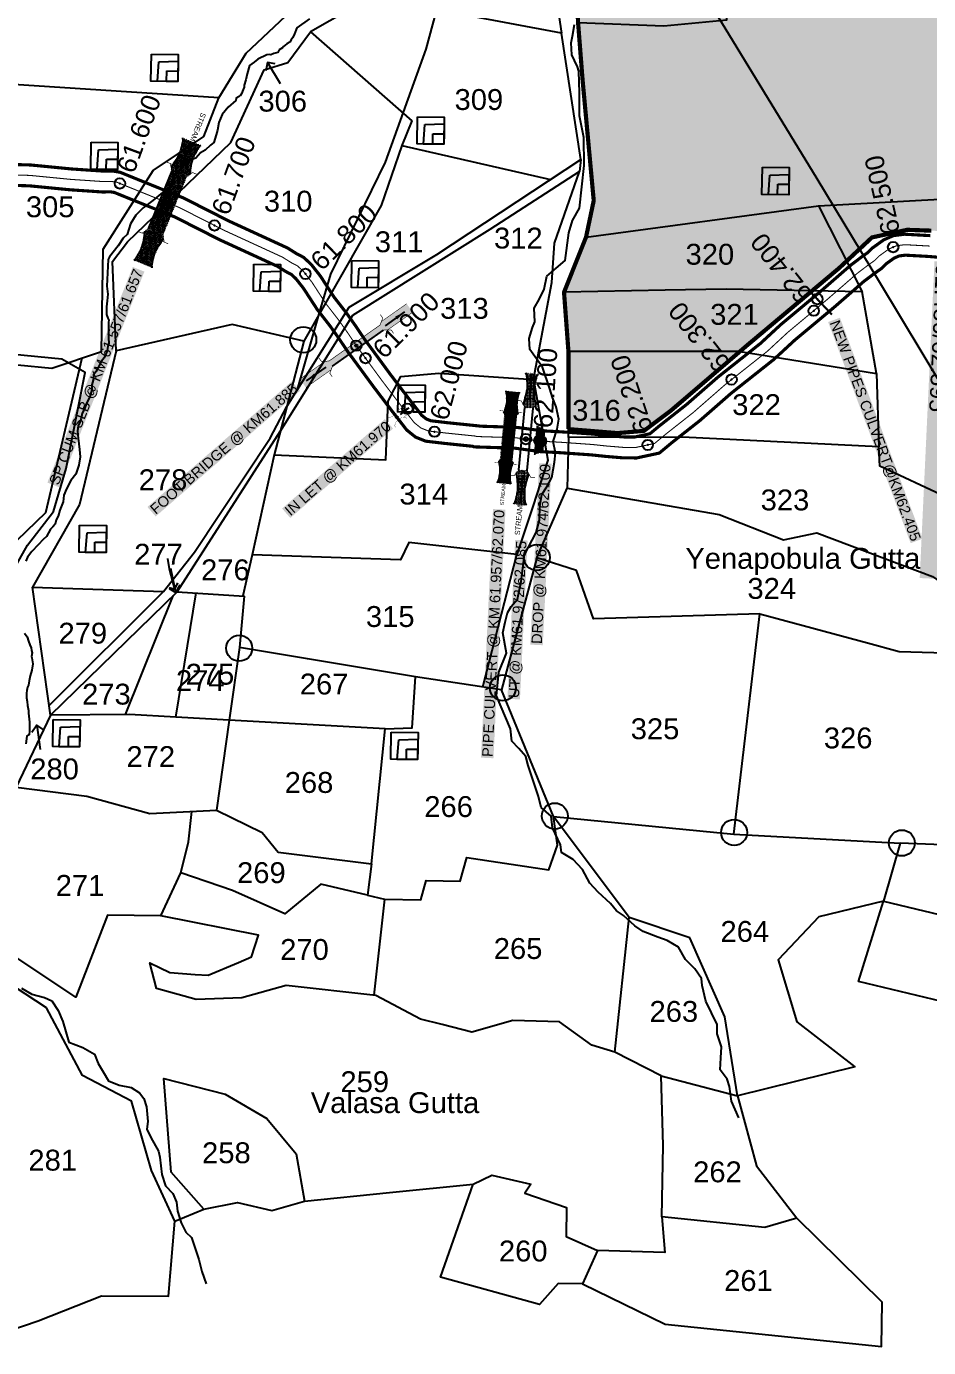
# Model space of a CAD drawing. Header units: inches. Extents: x 215816 to 245985, y 1583903 to 1595496.
# Drawn here: x 218293 to 219158, y 1588146 to 1589412 of the extents above; entities that cross this region are included whole.
import ezdxf
from ezdxf.enums import TextEntityAlignment as Align

# ---------------------------------------------------------------- set-up
doc = ezdxf.new("R2010")
doc.units = ezdxf.units.IN
doc.header["$MEASUREMENT"] = 0
doc.header["$PDMODE"] = 32
doc.header["$PDSIZE"] = 10
doc.linetypes.add('ACAD_ISO02W100', pattern=[15, 12, -3])
doc.linetypes.add('HIDDEN2', pattern=[0.1875, 0.125, -0.0625])
for name, color, linetype in [('BOUNDRY STONES', 240, 'Continuous'), ('CANAL1', 7, 'Continuous'), ('CSMark', 72, 'Continuous'), ('PLOTS', 7, 'Continuous'), ('PLOTS NO', 7, 'Continuous'), ('ROADS', 1, 'Continuous'), ('STREAMS', 4, 'Continuous'), ('STRUCTURE', 5, 'Continuous'), ('text2', 7, 'Continuous'), ('wells', 7, 'Continuous'), ('WUA -18', 3, 'Continuous')]:
    doc.layers.add(name, color=color, linetype=linetype)
doc.styles.get("Standard").update_dxf_attribs({"font": 'arial.ttf'})
doc.dimstyles.get("Standard").update_dxf_attribs({"dimtxt": 0.18, "dimasz": 0.18, "dimexe": 0.18, "dimexo": 0.0625, "dimgap": 0.09, "dimtad": 0, "dimtih": 1, "dimtoh": 1, "dimdec": 4, "dimzin": 0, "dimdsep": 46, "dimtxsty": 'Standard', "dimcen": 0.09, "dimadec": 0, "dimazin": 0, "dimtfac": 1, "dimtdec": 4, "dimtofl": 0, "dimtmove": 0, "dimatfit": 3, "dimfxl": 1, "dimtolj": 1, "dimtzin": 0, "dimarcsym": 0})

# ---------------------------------------------------------------- blocks, each defined once
blk = doc.blocks.new('DROP')
h = blk.add_hatch()
h.set_pattern_fill('ANSI31', color=1, scale=10, angle=45)
h.set_pattern_definition([(90, (-324.4107, -25.7687), (-1.25, 0), [])])
h.paths.add_polyline_path([(-9.9, -4.3), (-13.8, 4.1), (13.8, 4.1), (10.2, -4.3)])
at = {"layer": 'STRUCTURE', "color": 5, "const_width": 0.49}
blk.add_lwpolyline([(-9.9, -4.3), (-13.8, 4.1), (13.8, 4.1), (10.2, -4.3), (-9.9, -4.3)], dxfattribs=at)
at = {"layer": 'STRUCTURE', "color": 5}
blk.add_circle((0, 0), 1.33, dxfattribs=at)
blk = doc.blocks.new('VBV BVB')
at = {"layer": 'wells'}
for points in [[(18263.9, 9973.8), (18300.3, 9973.8), (18300.3, 9936.9), (18263.9, 9936.9)], [(18274.1, 9963.3), (18300.3, 9964.6), (18300.3, 9936.9), (18272.6, 9936.9)], [(18285.1, 9951.1), (18300.3, 9951.1), (18300.3, 9936.9), (18285.1, 9936.9)]]:
    blk.add_lwpolyline(points, close=True, dxfattribs=at)
blk = doc.blocks.new('gdggfg')
at = {"layer": 'PLOTS NO'}
for points in [[(18501.3, 7805), (18515.5, 7835.3)], [(18497.2, 7814.7), (18501.3, 7805), (18512.2, 7809.6)]]:
    blk.add_lwpolyline(points, dxfattribs=at)
blk = doc.blocks.new('UT')
at = {"layer": 'STRUCTURE'}
h = blk.add_hatch(dxfattribs=at)
h.set_pattern_fill('DASH', color=150, scale=8, angle=-39.6278, style=0)
h.set_pattern_definition([(320.372247933, (-4370.464, -6260.8811), (1.40800153113, 0.132407282), [1, -1])])
h.paths.add_polyline_path([(765163, 1700681.9), (765165.6, 1700680.6), (765167.2, 1700680.3), (765169.1, 1700680), (765172.4, 1700679.6), (765176.4, 1700679.3), (765179.5, 1700679.5), (765183.1, 1700679.9), (765187.7, 1700680.9), (765188.9, 1700681.2), (765193.1, 1700682.2), (765196.1, 1700680.2), (765196.1, 1700672.2), (765193.1, 1700670.2), (765190.5, 1700670.8), (765188.1, 1700671.3), (765185.5, 1700671.8), (765183.6, 1700672.1), (765181, 1700672.5), (765180.3, 1700672.5), (765178.5, 1700672.6), (765176.7, 1700672.6), (765174.6, 1700672.5), (765172.5, 1700672.3), (765170.4, 1700672), (765168.5, 1700671.7), (765166.1, 1700671.2), (765165, 1700670.8), (765163, 1700669.7)])
h.paths.add_polyline_path([(765259.1, 1700682.2), (765256.1, 1700680.2), (765256.1, 1700672.2), (765259.1, 1700670.2), (765261.9, 1700671), (765264.4, 1700671.6), (765266.4, 1700672), (765269.1, 1700672.5), (765272.7, 1700673), (765276.1, 1700673.1), (765278.6, 1700672.9), (765281.2, 1700672.7), (765283.9, 1700672.3), (765286.4, 1700671.9), (765288, 1700671.3), (765289.2, 1700670.6), (765289.1, 1700682.7), (765287.6, 1700681.8), (765285.7, 1700681.2), (765283, 1700680.7), (765281.2, 1700680.4), (765276.7, 1700679.9), (765272.7, 1700679.9), (765268.7, 1700680.3), (765264.8, 1700681), (765261.2, 1700681.7)])
at = {"layer": 'STRUCTURE', "color": 150, "const_width": 0.628}
for points in [[(765190.1, 1700688.2), (765190.1, 1700684.2), (765196.1, 1700680.2), (765256.1, 1700680.2), (765262.1, 1700684.2), (765262.1, 1700688.2)], [(765190.1, 1700664.2), (765190.1, 1700668.2), (765196.1, 1700672.2), (765256.1, 1700672.2), (765262.1, 1700668.2), (765262.1, 1700664.2)]]:
    blk.add_lwpolyline(points, dxfattribs=at)
at = {"layer": 'STRUCTURE', "color": 150}
for points in [[(765196.1, 1700680.2), (765256.1, 1700680.2)], [(765196.1, 1700672.2), (765256.1, 1700672.2)], [(765196.1, 1700672.2), (765256.1, 1700672.2)]]:
    blk.add_lwpolyline(points, dxfattribs=at)
at = {"layer": 'STRUCTURE', "color": 0}
blk.add_circle((765226.1, 1700676.2), 1.89, dxfattribs=at)
at = {"layer": 'STRUCTURE', "color": 150}
for points in [[(765163, 1700681.9), (765164.4, 1700681.1), (765167.9, 1700680.2), (765171.2, 1700679.8), (765176.1, 1700679.4), (765184.7, 1700680.3), (765193.1, 1700682.2)], [(765289.1, 1700682.7), (765287.8, 1700681.9), (765284.3, 1700680.9), (765280.9, 1700680.4), (765276.1, 1700679.8), (765267.4, 1700680.5), (765259.1, 1700682.2)], [(765163, 1700669.7), (765164.3, 1700670.6), (765167.8, 1700671.6), (765171.2, 1700672.1), (765176, 1700672.6), (765184.7, 1700672), (765193.1, 1700670.2)], [(765289.2, 1700670.6), (765287.8, 1700671.4), (765284.2, 1700672.3), (765280.9, 1700672.7), (765276.1, 1700673.1), (765267.4, 1700672.2), (765259.1, 1700670.2)]]:
    blk.add_spline(points, degree=3, dxfattribs=at)
at = {"layer": 'STRUCTURE', "color": 0}
blk.add_text('STREAM', height=5, dxfattribs=at).set_placement((765148.2, 1700675.8), align=Align.MIDDLE_CENTER)
for points in [[(765190.9, 1700676), (765164.2, 1700675.8)], [(765289.3, 1700676.7), (765265.4, 1700676.4)]]:
    blk.add_leader(points, dimstyle='Standard', override={"dimasz": 10, "dimgap": 0.09, "dimtad": 0}, dxfattribs=at)
blk = doc.blocks.new('SLB')
at = {"layer": 'STRUCTURE'}
h = blk.add_hatch(dxfattribs=at)
h.set_pattern_fill('DOTS', color=6, scale=20, angle=320.3722, style=0)
h.set_pattern_definition([(320.372247934, (-159.4327, -72.9564), (1.2786241598, 0.5641323054), [0, -1.25])])
h.paths.add_polyline_path([(769699.5, 1706871.1), (769699.5, 1706861.1), (769729.1, 1706861.1), (769732.1, 1706863.1), (769792.1, 1706863.1), (769795.1, 1706861.1), (769824.7, 1706861.1), (769824.7, 1706871.1), (769795.1, 1706871.1), (769792.1, 1706869.1), (769732.1, 1706869.1), (769729.1, 1706871.1)])
at = {"layer": 'STRUCTURE', "color": 6, "linetype": 'ACAD_ISO02W100', "ltscale": 0.5, "const_width": 0.5}
for points in [[(769699.5, 1706871.1), (769729.1, 1706871.1)], [(769795.1, 1706871.1), (769824.7, 1706871.1)], [(769699.5, 1706861.1), (769729.1, 1706861.1)], [(769795.1, 1706861.1), (769824.7, 1706861.1)]]:
    blk.add_lwpolyline(points, dxfattribs=at)
at = {"layer": 'STRUCTURE', "color": 6, "const_width": 0.628}
for points in [[(769726.1, 1706877.1), (769726.1, 1706873.1), (769732.1, 1706869.1), (769792.1, 1706869.1), (769798.1, 1706873.1), (769798.1, 1706877.1)], [(769726.1, 1706855.1), (769726.1, 1706859.1), (769732.1, 1706863.1), (769792.1, 1706863.1), (769798.1, 1706859.1), (769798.1, 1706855.1)]]:
    blk.add_lwpolyline(points, dxfattribs=at)
at = {"layer": 'STRUCTURE', "color": 6}
blk.add_lwpolyline([(769732.1, 1706863.1), (769792.1, 1706863.1)], dxfattribs=at)
blk.add_lwpolyline([(769732.1, 1706863.1), (769792.1, 1706863.1)], dxfattribs=at)
at = {"layer": 'STRUCTURE', "color": 0}
blk.add_circle((769762.1, 1706866.1), 1.24, dxfattribs=at)
for points in [[(769703.8, 1706866), (769726.7, 1706866)], [(769818.6, 1706865.8), (769795.7, 1706865.8)]]:
    blk.add_leader(points, dimstyle='Standard', override={"dimasz": 10, "dimgap": 0.09, "dimtad": 0}, dxfattribs=at)
blk = doc.blocks.new('SP')
at = {"layer": 'STRUCTURE'}
h = blk.add_hatch(dxfattribs=at)
h.set_pattern_fill('DASH', color=256, scale=8, style=0)
edge = h.paths.add_edge_path()
edge.add_spline(control_points=[(769825.7, 1706742.1), (769825.3, 1706741.8), (769823.8, 1706740.8), (769820.9, 1706740.3), (769817, 1706739.7), (769811.4, 1706738.9), (769804, 1706739.7), (769798.4, 1706741), (769795.6, 1706741.6)], knot_values=[0, 0, 0, 0, 1.613557, 5.24513, 8.624976, 13.470124, 22.190216, 30.746377, 30.746377, 30.746377, 30.746377], degree=3, periodic=0)
edge.add_line((769795.6, 1706741.6), (769792.6, 1706739.6))
edge.add_line((769792.6, 1706739.6), (769732.6, 1706739.6))
edge.add_line((769732.6, 1706739.6), (769729.6, 1706741.6))
edge.add_spline(control_points=[(769729.6, 1706741.6), (769726.9, 1706740.9), (769721.3, 1706739.5), (769713.9, 1706738.5), (769708.3, 1706739.1), (769704.4, 1706739.6), (769701.5, 1706740), (769700, 1706741), (769699.5, 1706741.3)], knot_values=[0, 0, 0, 0, 8.556161, 17.276253, 22.121402, 25.501247, 29.13282, 30.746377, 30.746377, 30.746377, 30.746377], degree=3, periodic=0)
edge.add_line((769699.5, 1706741.3), (769699.5, 1706722.1))
edge.add_spline(control_points=[(769699.5, 1706722.1), (769700, 1706722.4), (769701.4, 1706723.4), (769704.3, 1706724), (769708.2, 1706724.5), (769713.8, 1706725.3), (769721.2, 1706724.5), (769726.8, 1706723.3), (769729.6, 1706722.6)], knot_values=[0, 0, 0, 0, 1.613557, 5.24513, 8.624976, 13.470124, 22.190216, 30.746377, 30.746377, 30.746377, 30.746377], degree=3, periodic=0)
edge.add_line((769729.6, 1706722.6), (769732.6, 1706724.6))
edge.add_line((769732.6, 1706724.6), (769792.6, 1706724.6))
edge.add_line((769792.6, 1706724.6), (769795.6, 1706722.6))
edge.add_spline(control_points=[(769795.6, 1706722.6), (769798.4, 1706723.3), (769803.9, 1706724.8), (769811.3, 1706725.8), (769817, 1706725.1), (769820.9, 1706724.7), (769823.8, 1706724.2), (769825.2, 1706723.3), (769825.7, 1706723)], knot_values=[0, 0, 0, 0, 8.556161, 17.276253, 22.121402, 25.501247, 29.13282, 30.746377, 30.746377, 30.746377, 30.746377], degree=3, periodic=0)
edge.add_line((769825.7, 1706723), (769825.7, 1706742.1))
h.paths.add_polyline_path([(769764.2, 1706732.1, -1), (769761.1, 1706732.1, -1)], flags=0)
h.paths.add_polyline_path([(769761.1, 1706732.1, 1), (769764.2, 1706732.1, 1)], flags=16)
at = {"layer": 'STRUCTURE', "const_width": 0.628}
for points in [[(769726.6, 1706747.6), (769726.6, 1706743.6), (769732.6, 1706739.6), (769792.6, 1706739.6), (769798.6, 1706743.6), (769798.6, 1706747.6)], [(769726.6, 1706716.6), (769726.6, 1706720.6), (769732.6, 1706724.6), (769792.6, 1706724.6), (769798.6, 1706720.6), (769798.6, 1706716.6)]]:
    blk.add_lwpolyline(points, dxfattribs=at)
at = {"layer": 'STRUCTURE', "color": 3}
blk.add_lwpolyline([(769732.6, 1706724.6), (769792.6, 1706724.6)], dxfattribs=at)
blk.add_lwpolyline([(769732.6, 1706724.6), (769792.6, 1706724.6)], dxfattribs=at)
at = {"layer": 'STRUCTURE', "color": 0}
blk.add_circle((769762.6, 1706732.1), 1.55, dxfattribs=at)
at = {"layer": 'STRUCTURE'}
for points in [[(769699.5, 1706741.3), (769700.9, 1706740.5), (769704.4, 1706739.6), (769707.8, 1706739.2), (769712.6, 1706738.8), (769721.3, 1706739.7), (769729.6, 1706741.6)], [(769825.7, 1706742.1), (769824.3, 1706741.3), (769820.8, 1706740.3), (769817.5, 1706739.8), (769812.7, 1706739.2), (769804, 1706739.9), (769795.6, 1706741.6)], [(769699.5, 1706722.1), (769700.9, 1706723), (769704.4, 1706724), (769707.7, 1706724.5), (769712.5, 1706725), (769721.2, 1706724.4), (769729.6, 1706722.6)], [(769825.7, 1706723), (769824.3, 1706723.8), (769820.8, 1706724.7), (769817.4, 1706725.1), (769812.6, 1706725.5), (769803.9, 1706724.6), (769795.6, 1706722.6)]]:
    blk.add_spline(points, degree=3, dxfattribs=at)
at = {"layer": 'STRUCTURE', "color": 0}
blk.add_text('STREAM', height=5, dxfattribs=at).set_placement((769684.3, 1706732.1), align=Align.MIDDLE_CENTER)
for points in [[(769727.4, 1706732.1), (769700.8, 1706732.1)], [(769824.4, 1706732.1), (769800.5, 1706732.1)]]:
    blk.add_leader(points, dimstyle='Standard', override={"dimasz": 10, "dimgap": 0.09, "dimtad": 0}, dxfattribs=at)
blk = doc.blocks.new('OT')
at = {"layer": 'STRUCTURE', "color": 190}
for points, const_width in [([(769751.4, 1706595.8), (769729.4, 1706595.8)], 0.5), ([(769775.2, 1706601.8), (769775.2, 1706597.8), (769769.2, 1706593.8), (769761.8, 1706593.8), (769754.4, 1706593.8), (769748.4, 1706597.8), (769748.4, 1706601.8)], 0.5), ([(769761.8, 1706593.8), (769761.8, 1706581)], 2.5), ([(769751.4, 1706579), (769729.4, 1706579)], 0.5), ([(769748.4, 1706573), (769748.4, 1706577), (769754.4, 1706581), (769761.8, 1706581), (769761.8, 1706581), (769761.8, 1706581), (769769.2, 1706581), (769775.2, 1706577), (769775.2, 1706573)], 0.5)]:
    blk.add_lwpolyline(points, dxfattribs=dict(at, const_width=const_width))
at = {"layer": 'STRUCTURE', "color": 0}
blk.add_circle((769761.8, 1706587.4), 1.87, dxfattribs=at)
blk.add_leader([(769732.6, 1706587.4), (769753.8, 1706587.4)], dimstyle='Standard', override={"dimasz": 10, "dimgap": 0.09, "dimtad": 0}, dxfattribs=at)

msp = doc.modelspace()

# ---------------------------------------------------------------- hatches: boundary and pattern name
at = {"layer": 'PLOTS NO', "true_color": 0xcd6928}
h = msp.add_hatch(color=32, dxfattribs=at)
h.dxf.hatch_style = 1
h.paths.add_polyline_path([(218812.48755, 1589026.46475), (218812.41844, 1589101.10567), (218808.22144, 1589157.61844), (218829.31714, 1589210.41954), (218836.67562, 1589245.47282), (218825.98694, 1589361.08098), (218821.66358, 1589416.15869), (218817.11957, 1589525.46599), (218855.9052, 1589611.0701), (218801.70015, 1589690.39077), (218788.09037, 1589729.83369), (218782.19081, 1589814.39044), (218797.99317, 1589862.10614), (218799.70896, 1589867.28702), (218826.4672, 1589894.33006), (218833.34369, 1589925.44134), (218898.79021, 1590000.7706), (218945.95134, 1590055.05328), (219027.80946, 1590254.10125), (219079.51753, 1590230.05373), (219143.23541, 1590204.15817), (219212.39786, 1590128.75804), (219272.56096, 1590057.45172), (219292.28113, 1590040.44405), (219329.01339, 1590031.19128), (219347.43845, 1590005.42211), (219417.60893, 1589957.84044), (219451.8335, 1589934.63321), (219474.784, 1589898.07221), (219519.08108, 1589872.38937), (219548.17213, 1589855.52278), (219602.81821, 1589793.11589), (219654.145, 1589734.4997), (219654.71317, 1589705.01005), (219661.1916, 1589573.56321), (219677.22073, 1589572.29472), (219688.48815, 1589569.95999), (219701.20908, 1589538.8423), (219716.75938, 1589541.59092), (219717.14119, 1589537.44765), (219725.41208, 1589535.30043), (219749.11645, 1589450.50644), (219759.9689, 1589426.72264), (219823.29397, 1589416.47901), (219912.92521, 1589326.57729), (219937.0509, 1589314.79676), (219990.86273, 1589281.81272), (220011.83537, 1589272.03792), (220060.68653, 1589174.16889), (220067.67279, 1589132.69286), (220042.77037, 1589125.36836), (219996.56568, 1589138.03787), (220013.70875, 1589097.84027), (220030.94521, 1588996.79826), (219945.5082, 1589005.34253), (219822.22265, 1589008.34863), (219791.8634, 1589016.77801), (219689.23274, 1589035.87998), (219603.0829, 1589062.64752), (219494.84856, 1589080.17515), (219451.41677, 1589073.24354), (219405.28913, 1589082.21071), (219390.10087, 1589090.22613), (219362.901, 1589129.7376), (219334.15328, 1589176.7591), (219316.06673, 1589200.29785), (219298.77375, 1589209.46613), (219239.04621, 1589213.24912), (219160.31913, 1589216.60929), (219137.01499, 1589217.42422), (219103.36562, 1589210.13841), (219071.67918, 1589180.57488), (218983.53315, 1589106.62107), (218910.69296, 1589044.22846), (218884.78742, 1589024.76711), (218859.31121, 1589022.61567)])

# ---------------------------------------------------------------- linework, layer by layer
at = {"color": 3}
for p in [(218427.99708, 1589243.24615, 15), (219051, 1589151, 23), (219047.51537, 1589139.90354), (218609.12104, 1589106.42305), (218658, 1589046, 17), (218684.06391, 1589023.97998), (218754.94303, 1589018.37474), (218771.71007, 1589016.85745), (218784.68412, 1589015.51715, 21)]:
    msp.add_point(p, dxfattribs=at)
at = {"layer": 'BOUNDRY STONES'}
for centre in [(218558.33249, 1589111.97431), (218782.12096, 1588903.39953), (218496.93313, 1588816.50369), (218749.63405, 1588778.63117), (218799.36339, 1588655.71052), (218971.17406, 1588640.0075), (219131.98726, 1588629.87232)]:
    msp.add_circle(centre, 12.44164, dxfattribs=at)
at = {"layer": 'CANAL1', "color": 1, "ltscale": 4, "const_width": 3}
for points in [[(218276.55257, 1589280.11123), (218296.89676, 1589279.55575), (218336.35031, 1589275.71432), (218366.12017, 1589273.70574), (218375.47286, 1589273.75404), (218382.61856, 1589272.62881), (218397.81386, 1589266.43264), (218443.55452, 1589247.91895), (218487.06776, 1589225.80866), (218543.17815, 1589200.03493), (218551.43388, 1589194.83818), (218558.66985, 1589191.01649), (218565.9584, 1589184.21663), (218574.69138, 1589173.14413), (218587.9536, 1589152.73655), (218600.25315, 1589136.91407), (218608.87996, 1589124.73108), (218618.13525, 1589110.93616), (218620.91292, 1589107.30493), (218641.81045, 1589078.8333), (218659.11824, 1589056.0711), (218671.80058, 1589039.73018), (218676.1749, 1589036.22219), (218680.61146, 1589034.45084), (218696.40485, 1589032.60745), (218726.6299, 1589029.49517), (218727.03439, 1589029.28688), (218745.42369, 1589028.71455), (218763.28673, 1589028.08843), (218787.38797, 1589024.82708), (218804.81672, 1589023.89526), (218836.22053, 1589021.68692), (218849.94981, 1589020.23031), (218865.15049, 1589018.96989), (218875.74363, 1589018.83911), (218890.55512, 1589022.01924), (218899.29163, 1589029.29454), (218925.63511, 1589050.03072), (218955.66715, 1589076.26115), (218996.49447, 1589108.59092), (219016.04155, 1589126.67893), (219054.21927, 1589158.51426), (219082.65744, 1589183.26913), (219093.85565, 1589191.77196), (219099.43664, 1589195.67692), (219103.7056, 1589199.96074), (219114.79851, 1589207.91936), (219124.20385, 1589211.92047), (219134.63029, 1589213.20185), (219159.32874, 1589211.83726)], [(218275.63743, 1589260.12877), (218295.65324, 1589259.58225), (218334.70769, 1589255.77968), (218365.49783, 1589253.70226), (218373.95914, 1589253.74596), (218377.21544, 1589253.23319), (218390.28614, 1589247.90336), (218435.25748, 1589229.70105), (218478.36024, 1589207.79934), (218533.63585, 1589182.40907), (218541.42212, 1589177.50782), (218546.97415, 1589174.57551), (218551.1996, 1589170.63337), (218558.42062, 1589161.47787), (218571.6444, 1589141.12945), (218584.18885, 1589124.99193), (218592.41204, 1589113.37892), (218601.87275, 1589099.27784), (218604.90708, 1589095.31107), (218625.78755, 1589066.8627), (218643.25776, 1589043.8869), (218657.44742, 1589025.60382), (218665.9891, 1589018.75381), (218675.65854, 1589014.89316), (218694.22115, 1589012.72655), (218720.8281, 1589009.98683), (218721.89561, 1589009.43712), (218744.76231, 1589008.72545), (218761.59127, 1589008.13557), (218785.51003, 1589004.89892), (218803.58128, 1589003.93274), (218834.46347, 1589001.76108), (218848.06819, 1589000.31769), (218864.19951, 1588998.98011), (218877.74437, 1588998.81289), (218899.56888, 1589003.49876), (218911.87837, 1589013.74946), (218938.40689, 1589034.63128), (218968.46085, 1589060.88085), (219009.51353, 1589093.38908), (219029.24645, 1589111.64907), (219067.19073, 1589143.28974), (219095.28456, 1589167.74487), (219105.64035, 1589175.60804), (219112.35336, 1589180.30508), (219116.7064, 1589184.67326), (219124.66149, 1589190.38064), (219129.44015, 1589192.41353), (219135.30371, 1589193.13415), (219157.91726, 1589191.88474), (219177.41703, 1589190.20256)]]:
    msp.add_lwpolyline(points, dxfattribs=at)
at = {"layer": 'CANAL1', "color": 1, "linetype": 'HIDDEN2', "ltscale": 40, "const_width": 1}
msp.add_lwpolyline([(218276.095, 1589270.12), (218296.275, 1589269.569), (218335.529, 1589265.747), (218365.809, 1589263.704), (218374.716, 1589263.75), (218379.917, 1589262.931), (218394.05, 1589257.168), (218439.406, 1589238.81), (218482.714, 1589216.804), (218538.407, 1589191.222), (218546.428, 1589186.173), (218552.822, 1589182.796), (218558.579, 1589177.425), (218566.556, 1589167.311), (218579.799, 1589146.933), (218592.221, 1589130.953), (218600.646, 1589119.055), (218610.004, 1589105.107), (218612.91, 1589101.308), (218633.799, 1589072.848), (218651.188, 1589049.979), (218664.624, 1589032.667), (218671.082, 1589027.488), (218678.135, 1589024.672), (218684.06391, 1589023.97998), (218695.313, 1589022.667), (218723.729, 1589019.741), (218724.465, 1589019.362), (218745.093, 1589018.72), (218762.439, 1589018.112), (218786.449, 1589014.863), (218804.199, 1589013.914), (218835.342, 1589011.724), (218849.009, 1589010.274), (218864.675, 1589008.975), (218876.744, 1589008.826), (218895.062, 1589012.759), (218905.585, 1589021.522), (218932.021, 1589042.331), (218962.064, 1589068.571), (219003.004, 1589100.99), (219022.644, 1589119.164), (219047.51537, 1589139.90354), (219060.705, 1589150.902), (219088.971, 1589175.507), (219099.748, 1589183.69), (219105.895, 1589187.991), (219110.206, 1589192.317), (219119.73, 1589199.15), (219126.822, 1589202.167), (219134.967, 1589203.168), (219158.623, 1589201.861)], dxfattribs=at)
at = {"layer": 'PLOTS'}
for points in [[(218829.31714, 1589210.41954), (218836.67562, 1589245.47282), (218833.1273, 1589293.93153), (218825.98694, 1589361.08098), (218821.66358, 1589416.15869), (218904.01396, 1589413.02072), (218964.18348, 1589418.73574), (218959.88586, 1589463.98244), (219002.15579, 1589597.47822), (218947.5814, 1589607.59229), (218942.24133, 1589595.73664), (218855.9052, 1589611.0701), (218843.6657, 1589614.43621)], [(218727.99383, 1589568.11404), (218804.42385, 1589545.1679), (218790.01887, 1589509.87287), (218805.90444, 1589405.74857)], [(218477.51043, 1589343.79504), (218503.62804, 1589386.75832), (218546.62975, 1589427.35415), (218604.81885, 1589456.60889), (218607.97091, 1589488.14203), (218640.02216, 1589521.31482)], [(218824.33959, 1589284.91271), (218805.90444, 1589405.74857), (218622.94402, 1589440.276), (218565.07626, 1589407.12349), (218662.22316, 1589321.98454), (218652.71608, 1589298.1837), (218795.10843, 1589265.6438)], [(218378.84546, 1589101.57618), (218375.38239, 1589186.98768), (218389.92825, 1589205.9862), (218488.8483, 1589301.09633), (218520.95084, 1589370.8269), (218543.46748, 1589377.63945), (218565.07626, 1589407.12349)], [(219052.19553, 1589240.27433), (219197.4482, 1589248.49725), (219204.4186, 1589366.62619), (219396.53772, 1589367.6551), (219592.86373, 1589348.60092), (219554.02281, 1589253.68533), (219525.83363, 1589204.55424), (219498.71589, 1589187.57709)], [(218218.27515, 1589094.59468), (218317.17604, 1589084.98715), (218364.76294, 1589100.74793), (218366.53627, 1589198.91583), (218414.29163, 1589274.26782), (218462.8982, 1589306.83611), (218477.51043, 1589343.79504), (218265.54238, 1589357.73263), (218260.82378, 1589323.96104)], [(218652.71608, 1589298.1837), (218632.81313, 1589240.80279), (218558.8639, 1589110.86502), (218542.51533, 1589048.07457)], [(218542.51533, 1589048.07457), (218602.36736, 1589143.2494), (218686.1958, 1589193.8496), (218824.33959, 1589284.91271), (218823.17577, 1589273.44366)], [(218778.90689, 1589073.85064), (218796.45224, 1589166.87765), (218799.02412, 1589204.7805), (218823.17577, 1589273.44366), (218737.04196, 1589217.87498), (218605.36286, 1589135.3833), (218536.50856, 1589024.94351)], [(218808.22144, 1589157.61844), (218829.31714, 1589210.41954), (219052.19553, 1589240.27433), (219093.87382, 1589158.14915)], [(219107.69304, 1589079.66395), (219093.87382, 1589158.14915), (218963.49601, 1589160.65623), (218905.17798, 1589159.5153), (218808.22144, 1589157.61844), (218812.41844, 1589101.10567)], [(218558.8639, 1589110.86502), (218490.28418, 1589126.74303), (218378.84546, 1589101.57618), (218343.84842, 1588954.2976), (218298.63426, 1588874.90629)], [(218812.43986, 1589018.56352), (218812.41844, 1589101.10567), (218975.00585, 1589101.14786), (219107.69304, 1589079.66395), (219109.80073, 1589009.47247)], [(218274.67374, 1588911.02717), (218311.70682, 1588946.4815), (218346.30236, 1589094.63379)], [(218530.50178, 1589001.81245), (218637.28171, 1588997.04611), (218639.78929, 1589053.22324), (218651.78737, 1589076.83482), (218688.09287, 1589079.92352), (218778.90689, 1589073.85064), (218792.71817, 1588996.69145), (218778.20073, 1588952.41283), (218763.10375, 1588906.36659), (218659.53607, 1588917.68195), (218651.47564, 1588901.14078), (218509.20515, 1588905.96942)], [(218424.32179, 1588870.86591), (218453.91435, 1588908.4076), (218526.68637, 1589017.76385), (218542.51533, 1589048.07457), (218530.50178, 1589001.81245), (218509.20515, 1588905.96942), (218500.45299, 1588866.58133)], [(218437.44916, 1588870.68112), (218536.50856, 1589024.94351)], [(219265.52702, 1588933.48739), (219173.86618, 1588961.4256), (219110.98156, 1588990.80878), (219109.80073, 1589009.47247), (218921.87122, 1589018.59191), (218812.43986, 1589018.56352), (218811.27022, 1588969.98229)], [(218782.12834, 1588903.23437), (218811.27022, 1588969.98229), (218956.93955, 1588944.75754), (219018.64133, 1588920.40167), (219050.38555, 1588927.15761), (219161.50627, 1588885.09527), (219232.74298, 1588836.07597)], [(218730.28119, 1588779.48517), (218763.10375, 1588906.36659)], [(218995.78972, 1588849.45712), (218836.453, 1588844.53422), (218820.18739, 1588891.11157), (218782.12834, 1588903.23437), (218748.25128, 1588776.77405)], [(218316.0827, 1588752.47148), (218298.63426, 1588874.90629), (218424.32179, 1588870.86591), (218314.76521, 1588761.71626)], [(218316.0827, 1588752.47148), (218437.44916, 1588870.68112), (218501.77747, 1588866.49514), (218497.11512, 1588817.159)], [(218387.84549, 1588752.98908), (218433.4856, 1588866.82066)], [(218436.2657, 1588750.4859), (218455.64238, 1588869.49725)], [(218970.89067, 1588638.47431), (218995.78972, 1588849.45712), (219099.12029, 1588821.69672), (219129.57054, 1588813.51608), (219195.95972, 1588811.59266)], [(218636.03084, 1588576.20662), (218670.98901, 1588575.57683), (218676.03343, 1588593.8855), (218708.52617, 1588593.42811), (218715.14217, 1588615.9949), (218793.66017, 1588604.14993), (218801.80168, 1588627.70226), (218798.10649, 1588655.2193), (218748.25128, 1588776.77405), (218665.79858, 1588789.21357), (218562.41303, 1588806.34123), (218497.11512, 1588817.159), (218487.35142, 1588747.59244), (218475.26289, 1588661.2734)], [(218623.5311, 1588609.79829), (218636.73989, 1588739.13118), (218662.76346, 1588740.27892), (218665.79858, 1588789.21357)], [(218636.73989, 1588739.13118), (218487.35142, 1588747.59244), (218436.2657, 1588750.4859), (218391.59331, 1588753.01611), (218316.0827, 1588752.47148), (218283.09816, 1588683.36525)], [(218244.63423, 1588545.79588), (218281.80172, 1588608.97211), (218271.00122, 1588647.27968), (218283.09816, 1588683.36525), (218350.74789, 1588674.8596), (218411.22822, 1588658.14636), (218475.26289, 1588661.2734), (218518.90035, 1588639.97373), (218534.25479, 1588621.12611), (218623.5311, 1588609.79829), (218619.74827, 1588579.98517), (218575.13823, 1588590.3374), (218540.7302, 1588562.11918), (218490.40671, 1588584.48038), (218441.01276, 1588601.28936), (218448.23182, 1588630.89742), (218451.44259, 1588660.11017)], [(219250.02088, 1588458.93251), (219090.49813, 1588497.16774), (219114.41792, 1588574.18708), (219052.33841, 1588559.10221), (219013.43821, 1588517.87203), (219031.18091, 1588458.43714), (219087.02905, 1588415.29744), (218974.38737, 1588387.48392), (218962.2968, 1588463.47304), (218928.88394, 1588539.14255), (218870.70934, 1588558.5293), (218798.10649, 1588655.2193), (218970.89067, 1588638.47431), (219130.29472, 1588629.66728)], [(219179.07735, 1588627.88014), (219130.29472, 1588629.66728), (219114.41792, 1588574.18708), (219346.32801, 1588518.60167)], [(218421.79116, 1588560.12326), (218441.01276, 1588601.28936)], [(218619.74827, 1588579.98517), (218636.03084, 1588576.20662), (218626.05688, 1588484.11945)], [(218901.29879, 1588406.9461), (218856.74653, 1588429.57792), (218834.92137, 1588436.17961), (218803.74441, 1588458.523), (218759.06912, 1588459.66504), (218719.86457, 1588448.6352), (218691.49749, 1588455.83248), (218670.81136, 1588461.08096), (218627.9024, 1588483.91956), (218542.02842, 1588493.22057), (218499.2869, 1588481.48521), (218455.67944, 1588479.83304), (218417.78694, 1588490.43754), (218411.33346, 1588515.20244), (218430.34889, 1588505.87086), (218454.7602, 1588504.01652), (218467.01378, 1588503.08571), (218496.23894, 1588515.51795), (218508.64377, 1588520.7949), (218515.25016, 1588541.68689), (218421.79116, 1588560.12326), (218370.80906, 1588560.63701), (218340.2297, 1588482.26139), (218244.63423, 1588545.79588)], [(218856.74653, 1588429.57792), (218870.70934, 1588558.5293)], [(218190.07558, 1588286.73455), (218197.26801, 1588251.82007), (218239.6373, 1588226.82655), (218274.67403, 1588218.5262), (218263.46639, 1588184.92854), (218277.06948, 1588162.77965), (218304.29897, 1588172.15519), (218364.93173, 1588195.94275), (218429.12996, 1588195.52697), (218435.34431, 1588267.50831), (218412.83725, 1588316.13151), (218393.74767, 1588382.64227), (218346.73058, 1588406.96934), (218312.20621, 1588472.00488), (218271.32875, 1588498.9292), (218238.24463, 1588507.20197), (218220.49231, 1588462.76601), (218164.82673, 1588445.00777), (218165.90274, 1588426.57625)], [(218901.92811, 1588271.57296), (218903.12697, 1588339.94781), (218901.29879, 1588406.9461), (218974.38737, 1588387.48392), (218992.79355, 1588320.55762), (219031.4023, 1588270.25389)], [(218462.89766, 1588279.08382), (218431.63633, 1588314.54579), (218424.72312, 1588404.08966), (218483.36652, 1588389.3775), (218523.49623, 1588365.94041), (218551.62707, 1588332.05302), (218559.49594, 1588286.78801)], [(218435.34431, 1588267.50831), (218462.89766, 1588279.08382), (218495.23433, 1588285.42659), (218528.12796, 1588277.66207), (218559.49594, 1588286.78801), (218640.84402, 1588294.95859), (218721.04983, 1588303.01444), (218739.07748, 1588311.45195), (218776.24611, 1588303.12366), (218770.58077, 1588294.39122), (218810.69394, 1588280.48242), (218810.40657, 1588252.96306), (218840.44813, 1588239.44784), (218826.06025, 1588207.46655), (218802.71608, 1588207.75157), (218784.7974, 1588187.60991), (218689.93691, 1588213.87109), (218721.04983, 1588303.01444)], [(218826.06025, 1588207.46655), (218905.2814, 1588168.71569), (219112.57313, 1588147.41801), (219113.17198, 1588189.9598), (219031.4023, 1588270.25389), (219000.79345, 1588261.36907), (218901.92811, 1588271.57296), (218904.97606, 1588237.54022), (218840.44813, 1588239.44784)]]:
    msp.add_lwpolyline(points, dxfattribs=at)
at = {"layer": 'PLOTS NO'}
for points in [[(218435.31112, 1588873.243), (218430.18108, 1588892.43406), (218428.49832, 1588902.42069)], [(218429.84959, 1588874.70885), (218435.31112, 1588873.243), (218438.09474, 1588879.16826)]]:
    msp.add_lwpolyline(points, dxfattribs=at)
at = {"layer": 'ROADS', "color": 1}
for points in [[(218552.88796, 1589064.5688), (218573.66877, 1589136.87898), (218584.57858, 1589174.84142), (218637.14459, 1589282.11567), (218676.17957, 1589390.4195), (218696.1854, 1589465.34412), (218700.46522, 1589527.29156), (218689.43433, 1589589.7698), (218684.43115, 1589618.10749), (218681.64712, 1589696.80299), (218678.3959, 1589788.70447), (218688.88611, 1589834.72179), (218648.88142, 1589898.25209), (218641.34468, 1589955.64291)], [(218948.36737, 1589434.06873), (219050.62796, 1589266.56681), (219110.45071, 1589167.3727), (219171.88965, 1589065.49875), (219261.61872, 1588958.8029), (219328.98602, 1588841.46161), (219366.77933, 1588747.30577), (219395.28195, 1588685.55952), (219409.21259, 1588675.60632), (219407.03256, 1588570.17594), (219356.48101, 1588418.92517), (219317.19728, 1588264.61154), (219322.91498, 1588222.6803), (219319.69312, 1588172.49013), (219291.65874, 1588101.92708)], [(218280.99859, 1588891.96843), (218293.98684, 1588915.3078), (218318.89941, 1588947.45419), (218331.11056, 1588988.81984), (218349.20026, 1589080.80779), (218326.7776, 1589093.47425), (218251.22187, 1589100.95447)]]:
    msp.add_lwpolyline(points, dxfattribs=at)
at = {"layer": 'STREAMS', "color": 4}
for points in [[(218564.38422, 1589419.62604), (218552.26497, 1589410.80593), (218549.77451, 1589405.13969), (218548.34946, 1589401.53855), (218546.69383, 1589399.31418), (218545.29162, 1589397.33598), (218542.39545, 1589395.7534), (218539.36046, 1589393.17385), (218538.3417, 1589391.81458), (218535.18879, 1589389.73624), (218533.90431, 1589387.25691), (218532.77836, 1589387.1479), (218531.27053, 1589386.54471), (218530.01769, 1589386.31261), (218527.12874, 1589385.22948), (218526.00612, 1589385.37015), (218523.50414, 1589385.15564), (218514.82304, 1589380.90736), (218511.28473, 1589378.08516), (218506.74366, 1589375.02726), (218504.63058, 1589366.94045), (218503.17564, 1589361.21692), (218501.72598, 1589355.86783), (218501.57643, 1589354.12181), (218500.14767, 1589350.2709), (218499.37179, 1589348.40875), (218497.83759, 1589345.93294), (218497.45941, 1589345.68853), (218496.95082, 1589345.07136), (218494.05659, 1589343.61362), (218493.64835, 1589341.24682), (218486.30759, 1589335.01187), (218480.41037, 1589327.90286), (218477.50544, 1589320.35215), (218475.99955, 1589312.78175), (218474.93845, 1589308.40149), (218472.63875, 1589301.24184), (218469.40149, 1589298.49049), (218464.33744, 1589293.76709), (218459.90394, 1589291.23237), (218455.23407, 1589286.10386), (218447.99967, 1589283.40878), (218443.74348, 1589279.27328), (218438.04889, 1589272.3612), (218433.16497, 1589266.23676), (218431.72656, 1589263.46019), (218431.67876, 1589260.06459), (218429.25236, 1589258.10097), (218414.22815, 1589245.65285), (218404.73341, 1589238.59448), (218397.83695, 1589231.49954), (218392.72229, 1589223.18079), (218389.37819, 1589212.83936), (218385.53306, 1589209.49721), (218381.02926, 1589201.96901), (218372.48596, 1589191.50098), (218371.20712, 1589189.12164), (218370.09486, 1589163.48119), (218370.97254, 1589155.88766), (218370.25315, 1589149.26473), (218369.79654, 1589143.51423), (218369.74898, 1589140.13577), (218369.82128, 1589136.38024), (218371.02404, 1589132.85905), (218371.87392, 1589130.96979), (218371.72061, 1589128.96953), (218371.5532, 1589125.96821), (218371.76119, 1589122.96169), (218371.75265, 1589113.45021), (218371.93793, 1589108.81705), (218371.14606, 1589105.94964), (218370.2081, 1589101.58255), (218367.35662, 1589094.73938), (218365.05906, 1589091.64292), (218363.77176, 1589089.15804), (218362.23752, 1589086.92688), (218361.45817, 1589084.93543), (218359.40208, 1589081.20978), (218358.13062, 1589079.85105), (218357.36184, 1589078.61037), (218357.19248, 1589075.48396), (218357.03917, 1589073.48369), (218355.72368, 1589068.9967), (218355.52672, 1589064.02662), (218353.67881, 1589057.29445), (218350.46249, 1589051.20725), (218348.5104, 1589045.97838), (218346.4455, 1589041.62715), (218345.3787, 1589037.01153), (218344.45817, 1589033.89569), (218342.51841, 1589029.54269), (218342.07413, 1589024.66806), (218342.14837, 1589021.03763), (218342.60505, 1589017.90241), (218343.93497, 1589006.79222), (218344.58751, 1588999.77461), (218343.34978, 1588991.90747), (218340.22161, 1588983.19081), (218335.50452, 1588977.24995), (218331.50866, 1588969.17139), (218328.79659, 1588963.32743), (218328.0772, 1588956.7045), (218324.83603, 1588948.86557), (218323.25266, 1588943.13084), (218321.44702, 1588939.40175), (218320.6393, 1588935.40828), (218318.35055, 1588932.93741), (218316.18852, 1588930.58996), (218312.06529, 1588923.46252), (218309.1468, 1588920.75026), (218304.18983, 1588915.5637), (218298.21538, 1588909.26508), (218293.88111, 1588903.81941), (218292.44911, 1588899.95985)], [(218975.63873, 1588366.55615), (218968.62845, 1588382.40354), (218966.76193, 1588396.62941), (218964.53551, 1588403.63146), (218957.94381, 1588412.50216), (218958.36548, 1588424.11411), (218959.03114, 1588434.68994), (218955.07299, 1588447.13797), (218954.93819, 1588455.91786), (218944.1404, 1588478.43475), (218940.73164, 1588493.19867), (218940.05127, 1588499.92079), (218933.725, 1588509.30418), (218924.55043, 1588518.21124), (218918.00215, 1588530.17948), (218906.98322, 1588536.53079), (218897.98324, 1588539.49736), (218884.11238, 1588545.1143), (218875.91995, 1588550.39314), (218865.21023, 1588560.3545), (218858.55658, 1588564.83716), (218852.71429, 1588571.89011), (218840.98592, 1588582.89858), (218833.09906, 1588591.52934), (218826.04882, 1588604.53732), (218816.88515, 1588614.21874), (218805.86985, 1588620.82817), (218804.93841, 1588628.07017), (218797.12074, 1588644.35347), (218795.98564, 1588655.47099), (218786.28712, 1588663.86908), (218783.85322, 1588674.48854), (218777.65049, 1588692.64802), (218773.93616, 1588704.06002), (218771.47683, 1588712.87255), (218764.86696, 1588720.45265), (218758.24965, 1588727.5166), (218756.8671, 1588739.41203), (218743.61776, 1588770.8377), (218745.73663, 1588793.41595), (218752.96819, 1588811.64458), (218749.62847, 1588831.31287), (218751.84, 1588841.60876), (218754.02991, 1588850.35585), (218757.47464, 1588856.50356), (218763.51696, 1588863.64738), (218767.11085, 1588880.3781), (218770.31723, 1588905.99225), (218781.47024, 1588927.52199), (218784.73694, 1588939.35198), (218784.92588, 1588952.7744), (218786.88997, 1588963.84829), (218791.64076, 1588971.0103), (218796.67896, 1588980.23363), (218798.95244, 1588994.91765), (218800.10959, 1589003.8137), (218797.93767, 1589014.68756), (218801.72069, 1589026.51036), (218803.14665, 1589036.0428), (218800.72729, 1589047.69465), (218797.2386, 1589056.77993), (218794.51366, 1589065.07986), (218787.57242, 1589085.83153), (218775.405, 1589102.89641), (218774.7755, 1589113.2323), (218778.02384, 1589123.77169), (218780.16652, 1589129.16321), (218779.57699, 1589142.33842), (218784.34595, 1589150.79103), (218789.13308, 1589160.53432), (218791.89035, 1589172.88782), (218800.52626, 1589180.76974), (218809.40961, 1589187.87357), (218812.88686, 1589214.67479), (218816.4247, 1589226.40683), (218823.04893, 1589238.18964), (218827.49724, 1589278.91861), (218827.10029, 1589305.77436), (218823.00026, 1589326.48604), (218823.04325, 1589348.54815), (218822.35891, 1589369.45916), (218821.12381, 1589373.6816), (218818.1338, 1589379.70788), (218815.7841, 1589385.23988), (218815.13447, 1589396.57042), (218816.19404, 1589402.86304), (218818.13087, 1589413.99545)], [(218290.97072, 1588830.81408), (218293.80291, 1588827.39516), (218294.86978, 1588823.12497), (218296.32651, 1588819.85045), (218297.411, 1588816.8316), (218297.87844, 1588814.44714), (218298.34393, 1588811.93749), (218297.91903, 1588808.4393), (218298.15539, 1588807.43472), (218299.08476, 1588801.45338), (218298.12196, 1588795.33455), (218296.54564, 1588790.1004), (218295.47708, 1588785.35959), (218294.91629, 1588781.11239), (218294.13869, 1588779.24604), (218293.33978, 1588775.87815), (218292.93073, 1588773.50603), (218293.02434, 1588771.25205), (218293.11953, 1588769.12307), (218293.56935, 1588765.48736), (218294.01547, 1588761.60136), (218294.82327, 1588756.7091), (218295.01937, 1588754.4089), (218295.9804, 1588745.51369), (218296.06562, 1588737.26616), (218295.61229, 1588733.65212), (218293.37914, 1588732.27566), (218292.46946, 1588724.84654)], [(218288.26515, 1588490.65682), (218298.12778, 1588485.16898), (218310.3126, 1588481.68618), (218317.40821, 1588478.78448), (218323.39478, 1588469.53047), (218327.83089, 1588458.77011), (218333.67066, 1588439.07489), (218347.12177, 1588433.79376), (218358.20839, 1588427.41472), (218361.75858, 1588418.74821), (218366.4331, 1588410.5445), (218371.58183, 1588402.01506), (218381.74231, 1588397.88295), (218393.20433, 1588395.48762), (218401.27597, 1588390.42749), (218405.51184, 1588385.10222), (218408.11343, 1588377.08734), (218409.35471, 1588363.18761), (218408.28914, 1588355.54349), (218412.32945, 1588347.66794), (218419.48842, 1588334.48275), (218420.68685, 1588328.88109), (218422.85598, 1588312.33379), (218426.37474, 1588301.43374), (218433.29529, 1588293.99635), (218436.69259, 1588285.81071), (218437.84611, 1588277.01837), (218441.20093, 1588265.80149), (218445.86852, 1588257.11925), (218451.06235, 1588251.78049), (218458.28229, 1588230.82881), (218461.15579, 1588219.45922), (218465.13996, 1588207.59528)]]:
    msp.add_lwpolyline(points, dxfattribs=at)
at = {"layer": 'text2', "color": 3, "linetype": 'Continuous', "const_width": 2}
msp.add_lwpolyline([(219045.2067, 1589157.02854), (219065.00647, 1589136.17488)], dxfattribs=at)
at = {"layer": 'text2', "color": 3, "linetype": 'Continuous'}
for p in [(218382.5895, 1589261.84124), (218473.26063, 1589221.60752), (219123.67465, 1589200.82809), (218560.31799, 1589175.22014), (219047.51534, 1589139.90351), (218617.94354, 1589094.45011), (218968.85675, 1589073.94995), (218786.20745, 1589014.89569), (218888.40513, 1589011.32972)]:
    msp.add_point(p, dxfattribs=at)
at = {"layer": 'WUA -18', "color": 17, "const_width": 4}
for points in [[(218812.48755, 1589026.46475), (218812.41844, 1589101.10567), (218808.22144, 1589157.61844), (218829.31714, 1589210.41954), (218836.67562, 1589245.47282), (218825.98694, 1589361.08098), (218821.66358, 1589416.15869), (218817.11957, 1589525.46599), (218855.9052, 1589611.0701), (218801.70015, 1589690.39077), (218788.09037, 1589729.83369), (218782.19081, 1589814.39044), (218797.99317, 1589862.10614), (218799.70896, 1589867.28702), (218826.4672, 1589894.33006), (218833.34369, 1589925.44134), (218898.79021, 1590000.7706), (218945.95134, 1590055.05328), (219027.80946, 1590254.10125), (219079.51753, 1590230.05373), (219143.23541, 1590204.15817), (219212.39786, 1590128.75804)], [(219160.31913, 1589216.60929), (219137.01499, 1589217.42422), (219103.36562, 1589210.13841), (219071.67918, 1589180.57488), (218983.53315, 1589106.62107), (218910.69296, 1589044.22846), (218884.78742, 1589024.76711), (218859.31121, 1589022.61567), (218812.48755, 1589026.46475)]]:
    msp.add_lwpolyline(points, dxfattribs=at)

# ---------------------------------------------------------------- block references
at = {"rotation": 84.86404107213713}
msp.add_blockref('DROP', (218784.86505, 1589015.51354, 21), dxfattribs=at)
msp.add_blockref('DROP', (218784.86505, 1589015.51354, 21), dxfattribs=at)
at = {"layer": 'PLOTS NO'}
for p, xscale, yscale, zscale, rotation in [((221340.89689, 1603231.75529), 0.7040403779441005, 0.7040403779441005, 0.7040403779441005, 235.6343339816989), ((211361.29767, 1576630.2842), 0.7040403779441003, 0.7040403779441003, 0.7040403779441003, 37.09807396141607), ((226120.76395, 1600521.55311), 0.7040403779441005, 0.7040403779441005, 0.7040403779441005, 213.553767127264)]:
    msp.add_blockref('gdggfg', p, dxfattribs=dict(at, xscale=xscale, yscale=yscale, zscale=zscale, rotation=rotation))
at = {"layer": 'STRUCTURE', "color": 0}
for name, p, rotation in [('SP', (-1073130.47791, 2944730.51745, 15), 247.8926304158276), ('SLB', (-1081819.59428, 2936567.14566, 15), 248.2557471003972), ('SLB', (573062.73587, -249449.56575), 35.18653797162748), ('UT', (1839172.51566, 665885.3574), 84.55567768260265), ('UT', (1839172.51566, 665885.3574), 84.55567768260265)]:
    msp.add_blockref(name, p, dxfattribs=dict(at, rotation=rotation))
for name, p, xscale, yscale, zscale, rotation in [('SP', (1355381.41269, 936515.42718), 0.7, 0.7, 0.7, 84.41727908787342), ('OT', (-9007.00472, 2497011.85538), 0.5, 0.5, 0.5, 218.353427949293)]:
    msp.add_blockref(name, p, dxfattribs=dict(at, xscale=xscale, yscale=yscale, zscale=zscale, rotation=rotation))
at = {"layer": 'wells', "xscale": 0.7040403779441005, "yscale": 0.7040403779441005, "zscale": 0.7040403779441005, "rotation": 359.1935136976742}
for p in [(205456.63313, 1582545.52671), (205711.73467, 1582485.39948), (205398.82644, 1582461.14881), (206042.20876, 1582437.09162), (205554.80249, 1582344.29256), (205648.79832, 1582347.90669), (205693.33699, 1582228.76894), (205387.88734, 1582094.14232), (205362.61391, 1581907.93857), (205686.57004, 1581895.80889)]:
    msp.add_blockref('VBV BVB', p, dxfattribs=at)

# ---------------------------------------------------------------- texts
at = {"layer": 'CSMark', "color": 1}
for s, rotation, p in [('61.600', 69.86255376, (218387.54075, 1589273.44606)), ('61.700', 69.86255376, (218478.21188, 1589233.21235)), ('62.500', 102.86284155, (219121.73097, 1589213.35997)), ('61.800', 44.63818397, (218569.74269, 1589183.60835)), ('62.400', 128.39248637, (219040.3605, 1589150.37415)), ('61.900', 44.63818397, (218629.41659, 1589099.15348)), ('62.300', 128.39248637, (218961.70191, 1589084.42059)), ('62.000', 75.13791998, (218687.92722, 1589035.99088)), ('62.100', 86.23601563, (218787.92986, 1589027.44004)), ('62.200', 108.61524446, (218885.21521, 1589023.6037))]:
    msp.add_text(s, height=18, rotation=rotation, dxfattribs=at).set_placement(p, align=Align.MIDDLE_LEFT)
at = {"layer": 'PLOTS NO'}
for s, p in [('306', (218515.3274, 1589330.7011)), ('309', (218703.30292, 1589332.26574)), ('310', (218520.54557, 1589234.85759)), ('305', (218292.4331, 1589229.50441)), ('311', (218626.90235, 1589195.9626)), ('312', (218741.115, 1589199.50206)), ('320', (218924.69196, 1589183.99383)), ('313', (218689.44607, 1589132.16811)), ('321', (218948.30366, 1589126.43304)), ('316', (218816.0303, 1589034.44968)), ('322', (218969.41431, 1589039.89403)), ('278', (218400.58085, 1588967.94332)), ('314', (218650.47275, 1588954.20756)), ('323', (218996.65224, 1588948.59842)), ('277', (218396.2483, 1588896.56452)), ('Yenapobula Gutta', (218924.46836, 1588892.63022)), ('276', (218460.36056, 1588881.60922)), ('324', (218983.99175, 1588863.81369)), ('315', (218618.34766, 1588836.88604)), ('279', (218323.68926, 1588820.90834)), ('275', (218445.54575, 1588781.60596)), ('274', (218436.26062, 1588775.48429)), ('267', (218554.95129, 1588772.18439)), ('273', (218346.31675, 1588762.50923)), ('325', (218872.1229, 1588729.33955)), ('326', (219057.23616, 1588720.5484)), ('272', (218388.8043, 1588702.6842)), ('280', (218296.64191, 1588690.82886)), ('268', (218540.53679, 1588677.87527)), ('266', (218674.28152, 1588654.78541)), ('269', (218494.83595, 1588591.46433)), ('271', (218321.06031, 1588579.2567)), ('264', (218958.15775, 1588535.17352)), ('270', (218536.1413, 1588517.86026)), ('265', (218740.87433, 1588518.76872)), ('263', (218890.14087, 1588458.51772)), ('259', (218593.90508, 1588391.14463)), ('Valasa Gutta', (218565.47412, 1588371.07895)), ('258', (218461.31114, 1588323.06693)), ('281', (218294.86756, 1588315.99375)), ('262', (218931.95165, 1588304.78863)), ('260', (218745.79306, 1588228.92952)), ('261', (218961.63462, 1588200.6549))]:
    msp.add_text(s, height=20, dxfattribs=at).set_placement(p)
at = {"layer": 'STRUCTURE', "color": 5, "attachment_point": 1, "bg_fill": 1, "box_fill_scale": 1.1, "bg_fill_color": 7, "bg_fill_true_color": 16777215, "bg_fill_transparency": 0}
for s, insert, char_height, width, rotation in [('SP CUM SLB @ KM 61.557/61.657', (218314.36843, 1588975.78195, 38), 10, 220.2023192, 68.39174696), ('TALLAPALLI DISTRIBUTORY @ KM 62.486/62.595', (219234.0775, 1589182.49153), 16, 300.7689137, 267.3285772), ('NEW PIPES CULVERT@KM62.405', (219072.02851, 1589131.93284), 10, 224.1177353, 290.46859911), ('FOOT BRIDGE @ KM61.885', (218410.36141, 1588951.73491, 38), 10, 181.4096862, 41.02290781), ('IN LET @ KM61.970', (218539.43454, 1588950.27265, 38), 10, 128.531105, 41.02290781), ('DROP @ KM61.974/62.100', (218776.91169, 1588820.9023, 38), 10, 172.0304229, 87.22721011), ('PIPE CULVERT @ KM 61.957/62.070', (218729.64964, 1588712.60036, 38), 10, 236.4710778, 87.22721011), ('UT @ KM61.972/62.085', (218755.02901, 1588768.99968, 38), 10, 150.4001364, 87.22721011)]:
    msp.add_mtext(s, dxfattribs=dict(at, insert=insert, char_height=char_height, width=width, rotation=rotation))

doc.saveas('drawing.dxf')
